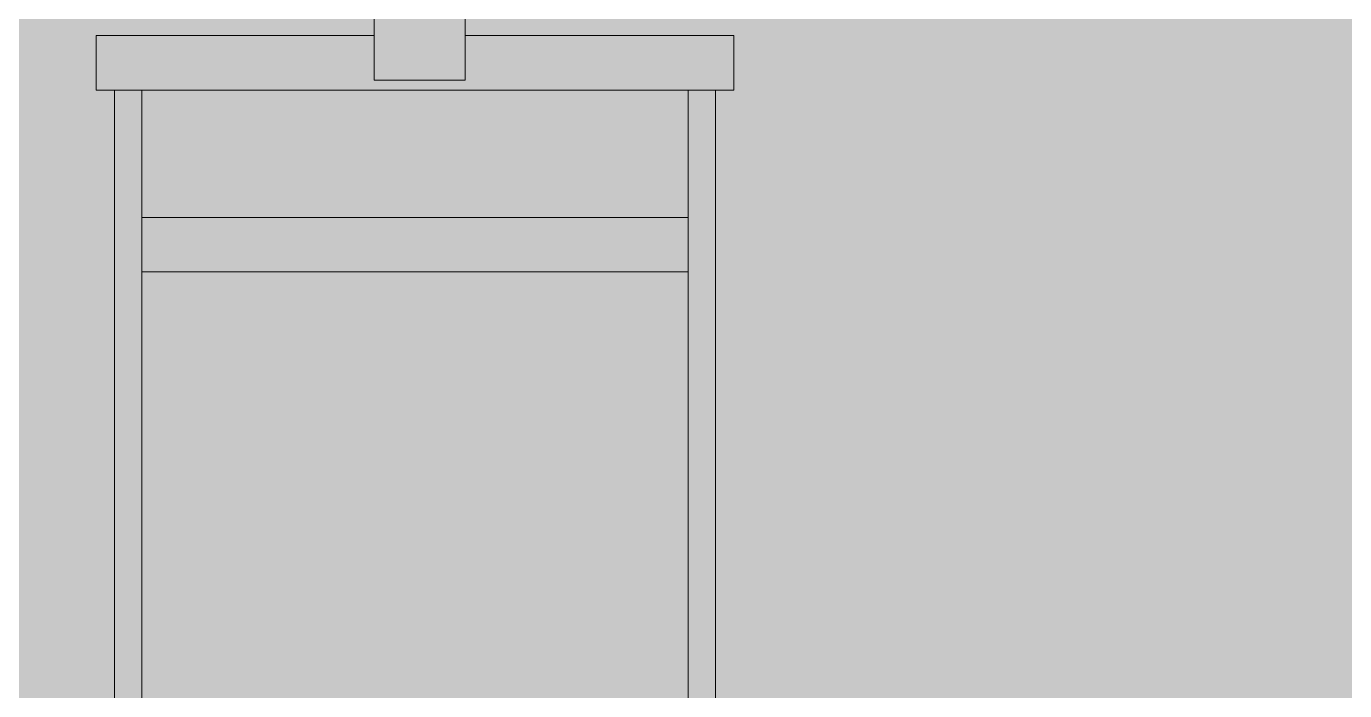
# Model space of a CAD drawing. Header units: centimetres. Extents: x -4381 to 5639, y -3920 to 4826.
# Drawn here: x 20.135 to 21.583, y 29.334 to 30.064 of the extents above; entities that cross this region are included whole.
import ezdxf
from ezdxf.xclip import XClip

# ---------------------------------------------------------------- set-up
doc = ezdxf.new("R2010")
doc.units = ezdxf.units.CM
doc.header["$MEASUREMENT"] = 0
doc.header["$XCLIPFRAME"] = 0
doc.set_wipeout_variables(frame=1)
doc.linetypes.add('Wipeout_Contour', pattern=[100, 0, -100])
for name, color, linetype in [('01- MOBILIER', 7, 'Continuous'), ('Drawing & Figure', 7, 'Continuous'), ('Structural - Bearing', 7, 'Continuous')]:
    doc.layers.add(name, color=color, linetype=linetype)
for name, color, linetype, lineweight in [('01- MOBILIER_Pen_No__101', 252, 'Continuous', 5), ('01- MOBILIER_Pen_No__18', 9, 'Continuous', 5), ('01- MOBILIER_Pen_No__2', 8, 'Continuous', 5), ('01- MOBILIER_Pen_No__7', 7, 'Continuous', 5)]:
    doc.layers.add(name, color=color, linetype=linetype, lineweight=lineweight)
for name, color, linetype, lineweight, true_color in [('01- MOBILIER_Pen_No__102', 7, 'Continuous', 5, 0xcccccc), ('01- MOBILIER_Pen_No__186', 7, 'Continuous', 5, 0xe8e8e8), ('01- MOBILIER_Pen_No__62', 7, 'Continuous', 5, 0xaaaaaa), ('03-Personnages.2D_Pen_No__58', 7, 'Continuous', 5, 0xdf0000), ('Structural - Bearing_Pen_No__178', 7, 'Continuous', 5, 0xbda888)]:
    doc.layers.add(name, color=color, linetype=linetype, lineweight=lineweight, true_color=true_color)

# ---------------------------------------------------------------- blocks, each defined once
blk = doc.blocks.new('Drawing_8_8', base_point=(-322.5754, 32.2036))
at = {"color": 254, "linetype": 'Wipeout_Contour', "lineweight": 0, "ltscale": 7239.201448}
blk.add_wipeout([(24.3121, 31.9036), (19.2121, 31.9036), (19.2121, 28.9036), (20.2619, 28.9036), (20.2619, 28.9073), (20.2619, 28.9179), (20.2619, 28.9286), (20.2321, 28.9286), (20.2321, 28.9311), (20.2321, 28.9382), (20.2321, 28.9492), (20.2321, 28.9632), (20.2321, 28.9786), (20.2321, 28.9941), (20.2321, 29.008), (20.2321, 29.0191), (20.2321, 29.0262), (20.2321, 29.0286), (20.2321, 29.0366), (20.2321, 29.0482), (20.2321, 29.9936), (20.212, 29.9936), (20.212, 30.0536), (20.5171, 30.0536), (20.5171, 30.0736), (20.3921, 30.0736), (20.3828, 30.0743), (20.3745, 30.0765), (20.3678, 30.0798), (20.3636, 30.084), (20.3621, 30.0886), (20.3621, 30.1146), (20.3621, 30.1846), (20.3636, 30.1892), (20.3679, 30.1934), (20.3745, 30.1967), (20.3829, 30.1989), (20.3921, 30.1996), (20.7321, 30.1996), (20.7414, 30.1989), (20.7498, 30.1967), (20.7564, 30.1934), (20.7607, 30.1892), (20.7621, 30.1846), (20.7621, 30.1586), (20.7621, 30.0886), (20.7606, 30.084), (20.7564, 30.0798), (20.7497, 30.0765), (20.7414, 30.0743), (20.7321, 30.0736), (20.6171, 30.0736), (20.6171, 30.0536), (20.9121, 30.0536), (20.9121, 29.9936), (20.8921, 29.9936), (20.8921, 29.057), (20.8921, 29.0264), (20.8921, 28.996), (20.8921, 28.9688), (20.8921, 28.9472), (20.8921, 28.9334), (20.8921, 28.9286), (20.8621, 28.9286), (20.8621, 28.9179), (20.8621, 28.9073), (20.8621, 28.9036), (21.7385, 28.9036), (21.7385, 28.9536), (21.8985, 28.9536), (21.8985, 29.1754), (21.8486, 29.1754), (21.8485, 29.0033), (21.8385, 29.0033), (21.8385, 29.0003), (21.7685, 29.0003), (21.7685, 29.0103), (21.8385, 29.0103), (21.8386, 29.1886), (21.8985, 29.1886), (21.8985, 29.8229), (21.8696, 29.8232), (21.8361, 29.8249), (21.8139, 29.8287), (21.8114, 29.8316), (21.8114, 29.8612), (21.8146, 29.8637), (21.8216, 29.8663), (21.8416, 29.8709), (21.8878, 29.8898), (21.8959, 29.8928), (21.8986, 29.893), (21.8986, 29.9511), (21.7636, 29.9511), (21.7636, 29.9705), (21.7636, 30.0238), (22.0636, 30.0238), (22.0636, 30.0044), (22.0636, 29.9511), (21.9286, 29.9511), (21.9286, 29.893), (21.9311, 29.8928), (21.9393, 29.8898), (21.9854, 29.8709), (22.0054, 29.8663), (22.0124, 29.8637), (22.0156, 29.8612), (22.0156, 29.8316), (22.0131, 29.8287), (21.9909, 29.8249), (21.9574, 29.8232), (21.9286, 29.8229), (21.9286, 29.302), (21.9286, 29.2792), (21.9286, 29.1886), (21.9786, 29.1886), (21.9786, 29.3607), (21.9886, 29.3607), (21.9886, 29.3637), (22.0586, 29.3637), (22.0586, 29.3537), (21.9886, 29.3537), (21.9886, 29.1754), (21.9286, 29.1754), (21.9286, 28.9536), (22.0885, 28.9536), (22.0886, 28.9336), (22.0886, 28.9036), (22.8734, 28.9036), (22.8734, 28.9638), (22.8477, 28.9638), (22.8477, 28.9472), (22.8477, 28.9334), (22.8477, 28.9286), (22.8263, 28.9286), (22.8263, 28.9311), (22.8263, 28.9382), (22.8263, 28.9492), (22.8263, 28.9632), (22.8263, 28.9786), (22.8263, 28.9941), (22.8263, 29.008), (22.8263, 29.0191), (22.8263, 29.0262), (22.8263, 29.0286), (22.8263, 29.0366), (22.8263, 29.0482), (22.8263, 29.9936), (22.8119, 29.9936), (22.8119, 30.0536), (23.0299, 30.0536), (23.0299, 30.0736), (22.9406, 30.0736), (22.9339, 30.0743), (22.928, 30.0765), (22.9232, 30.0798), (22.9202, 30.084), (22.9191, 30.0886), (22.9191, 30.1146), (22.9192, 30.1846), (22.9202, 30.1892), (22.9233, 30.1934), (22.928, 30.1967), (22.934, 30.1989), (22.9406, 30.1996), (23.1835, 30.1996), (23.1901, 30.1989), (23.196, 30.1967), (23.2008, 30.1934), (23.2038, 30.1892), (23.2049, 30.1846), (23.2049, 30.1586), (23.2049, 30.0886), (23.2038, 30.084), (23.2008, 30.0798), (23.196, 30.0765), (23.19, 30.0743), (23.1834, 30.0736), (23.1013, 30.0736), (23.1013, 30.0536), (23.312, 30.0536), (23.312, 29.9936), (23.2977, 29.9936), (23.2978, 29.057), (23.2978, 29.0264), (23.2978, 28.996), (23.2977, 28.9688), (23.2977, 28.9472), (23.2977, 28.9334), (23.2977, 28.9286), (23.2763, 28.9286), (23.2763, 28.9311), (23.2763, 28.9408), (23.2763, 28.9492), (23.2763, 28.9638), (23.2506, 28.9638), (23.2506, 28.9036), (24.3121, 28.9036)], dxfattribs=at).dxf.layer = 'Structural - Bearing'
at = {"layer": 'Structural - Bearing_Pen_No__178', "linetype": 'Continuous', "ltscale": 10}
blk.add_hatch(color=256, dxfattribs=at).paths.add_polyline_path([(24.3121, 31.9036), (19.2121, 31.9036), (19.2121, 28.9036), (20.2619, 28.9036), (20.2619, 28.9073), (20.2619, 28.9179), (20.2619, 28.9286), (20.2321, 28.9286), (20.2321, 28.9311), (20.2321, 28.9382), (20.2321, 28.9492), (20.2321, 28.9632), (20.2321, 28.9786), (20.2321, 28.9941), (20.2321, 29.008), (20.2321, 29.0191), (20.2321, 29.0262), (20.2321, 29.0286), (20.2321, 29.0366), (20.2321, 29.0482), (20.2321, 29.9936), (20.212, 29.9936), (20.212, 30.0536), (20.5171, 30.0536), (20.5171, 30.0736), (20.3921, 30.0736), (20.3828, 30.0743), (20.3745, 30.0765), (20.3678, 30.0798), (20.3636, 30.084), (20.3621, 30.0886), (20.3621, 30.1146), (20.3621, 30.1846), (20.3636, 30.1892), (20.3679, 30.1934), (20.3745, 30.1967), (20.3829, 30.1989), (20.3921, 30.1996), (20.7321, 30.1996), (20.7414, 30.1989), (20.7498, 30.1967), (20.7564, 30.1934), (20.7607, 30.1892), (20.7621, 30.1846), (20.7621, 30.1586), (20.7621, 30.0886), (20.7606, 30.084), (20.7564, 30.0798), (20.7497, 30.0765), (20.7414, 30.0743), (20.7321, 30.0736), (20.6171, 30.0736), (20.6171, 30.0536), (20.9121, 30.0536), (20.9121, 29.9936), (20.8921, 29.9936), (20.8921, 29.057), (20.8921, 29.0264), (20.8921, 28.996), (20.8921, 28.9688), (20.8921, 28.9472), (20.8921, 28.9334), (20.8921, 28.9286), (20.8621, 28.9286), (20.8621, 28.9179), (20.8621, 28.9073), (20.8621, 28.9036), (21.7385, 28.9036), (21.7385, 28.9536), (21.8985, 28.9536), (21.8985, 29.1754), (21.8486, 29.1754), (21.8485, 29.0033), (21.8385, 29.0033), (21.8385, 29.0003), (21.7685, 29.0003), (21.7685, 29.0103), (21.8385, 29.0103), (21.8386, 29.1886), (21.8985, 29.1886), (21.8985, 29.8229), (21.8696, 29.8232), (21.8361, 29.8249), (21.8139, 29.8287), (21.8114, 29.8316), (21.8114, 29.8612), (21.8146, 29.8637), (21.8216, 29.8663), (21.8416, 29.8709), (21.8878, 29.8898), (21.8959, 29.8928), (21.8986, 29.893), (21.8986, 29.9511), (21.7636, 29.9511), (21.7636, 29.9705), (21.7636, 30.0238), (22.0636, 30.0238), (22.0636, 30.0044), (22.0636, 29.9511), (21.9286, 29.9511), (21.9286, 29.893), (21.9311, 29.8928), (21.9393, 29.8898), (21.9854, 29.8709), (22.0054, 29.8663), (22.0124, 29.8637), (22.0156, 29.8612), (22.0156, 29.8316), (22.0131, 29.8287), (21.9909, 29.8249), (21.9574, 29.8232), (21.9286, 29.8229), (21.9286, 29.302), (21.9286, 29.2792), (21.9286, 29.1886), (21.9786, 29.1886), (21.9786, 29.3607), (21.9886, 29.3607), (21.9886, 29.3637), (22.0586, 29.3637), (22.0586, 29.3537), (21.9886, 29.3537), (21.9886, 29.1754), (21.9286, 29.1754), (21.9286, 28.9536), (22.0885, 28.9536), (22.0886, 28.9336), (22.0886, 28.9036), (22.8734, 28.9036), (22.8734, 28.9638), (22.8477, 28.9638), (22.8477, 28.9472), (22.8477, 28.9334), (22.8477, 28.9286), (22.8263, 28.9286), (22.8263, 28.9311), (22.8263, 28.9382), (22.8263, 28.9492), (22.8263, 28.9632), (22.8263, 28.9786), (22.8263, 28.9941), (22.8263, 29.008), (22.8263, 29.0191), (22.8263, 29.0262), (22.8263, 29.0286), (22.8263, 29.0366), (22.8263, 29.0482), (22.8263, 29.9936), (22.8119, 29.9936), (22.8119, 30.0536), (23.0299, 30.0536), (23.0299, 30.0736), (22.9406, 30.0736), (22.9339, 30.0743), (22.928, 30.0765), (22.9232, 30.0798), (22.9202, 30.084), (22.9191, 30.0886), (22.9191, 30.1146), (22.9192, 30.1846), (22.9202, 30.1892), (22.9233, 30.1934), (22.928, 30.1967), (22.934, 30.1989), (22.9406, 30.1996), (23.1835, 30.1996), (23.1901, 30.1989), (23.196, 30.1967), (23.2008, 30.1934), (23.2038, 30.1892), (23.2049, 30.1846), (23.2049, 30.1586), (23.2049, 30.0886), (23.2038, 30.084), (23.2008, 30.0798), (23.196, 30.0765), (23.19, 30.0743), (23.1834, 30.0736), (23.1013, 30.0736), (23.1013, 30.0536), (23.312, 30.0536), (23.312, 29.9936), (23.2977, 29.9936), (23.2978, 29.057), (23.2978, 29.0264), (23.2978, 28.996), (23.2977, 28.9688), (23.2977, 28.9472), (23.2977, 28.9334), (23.2977, 28.9286), (23.2763, 28.9286), (23.2763, 28.9311), (23.2763, 28.9408), (23.2763, 28.9492), (23.2763, 28.9638), (23.2506, 28.9638), (23.2506, 28.9036), (24.3121, 28.9036)])
at = {"color": 254, "linetype": 'Wipeout_Contour', "lineweight": 0, "ltscale": 145.236765}
blk.add_wipeout([(20.2621, 29.9936), (20.2621, 29.8534), (20.8621, 29.8534), (20.8621, 29.9936)], dxfattribs=at).dxf.layer = 'Structural - Bearing'
at = {"color": 254, "linetype": 'Wipeout_Contour', "lineweight": 0, "ltscale": 530.210931}
blk.add_wipeout([(20.8621, 29.7938), (20.2621, 29.7938), (20.2621, 29.0536), (20.3121, 29.0536), (20.3121, 29.0499), (20.3121, 29.0381), (20.8119, 29.0381), (20.8119, 29.0499), (20.8119, 29.0536), (20.8621, 29.0536), (20.8621, 29.0499), (20.8621, 29.0393), (20.8621, 29.0286), (20.8621, 29.0366), (20.8621, 29.0482)], dxfattribs=at).dxf.layer = 'Structural - Bearing'
at = {"layer": '03-Personnages.2D_Pen_No__58', "linetype": 'Continuous', "lineweight": 0, "ltscale": 10, "true_color": 0x6f0000}
blk.add_hatch(color=16, dxfattribs=at).paths.add_polyline_path([(20.7873, 30.3481), (20.7754, 30.3814), (20.7612, 30.4129), (20.7494, 30.4473), (20.7353, 30.479), (20.7066, 30.5042), (20.6884, 30.5089), (20.6558, 30.5173), (20.6225, 30.5254), (20.5929, 30.5441), (20.5917, 30.5627), (20.6097, 30.5686), (20.6231, 30.5969), (20.6358, 30.628), (20.633, 30.6609), (20.6331, 30.6757), (20.642, 30.6924), (20.6473, 30.7271), (20.6296, 30.7555), (20.6004, 30.7728), (20.5732, 30.792), (20.5202, 30.7936), (20.4896, 30.7866), (20.4596, 30.7653), (20.4325, 30.7433), (20.4097, 30.7147), (20.3944, 30.6843), (20.3869, 30.65), (20.3783, 30.6181), (20.3589, 30.5912), (20.3504, 30.5635), (20.373, 30.5376), (20.4016, 30.5568), (20.3966, 30.5242), (20.3976, 30.4903), (20.3987, 30.4805), (20.3718, 30.4615), (20.3517, 30.4349), (20.3384, 30.4034), (20.3305, 30.368), (20.323, 30.3298), (20.3126, 30.2968), (20.3006, 30.2641), (20.285, 30.2267), (20.2751, 30.1939), (20.2643, 30.1591), (20.229, 30.1022), (20.2394, 30.0955), (20.2298, 30.0574), (20.2179, 30.0249), (20.2094, 29.9931), (20.2042, 29.9599), (20.1983, 29.926), (20.1895, 29.8939), (20.1711, 29.866), (20.159, 29.8342), (20.1629, 29.8012), (20.1794, 29.7752), (20.1864, 29.7755), (20.1903, 29.7813), (20.1832, 29.8051), (20.198, 29.7954), (20.2051, 29.7961), (20.2071, 29.8025), (20.2111, 29.8034), (20.2134, 29.8117), (20.2282, 29.8413), (20.2329, 29.8755), (20.2377, 29.9047), (20.2527, 29.9581), (20.2757, 30.0138), (20.2924, 30.0384), (20.3053, 30.0686), (20.3316, 30.0598), (20.3542, 30.0831), (20.3745, 30.1097), (20.4095, 30.1374), (20.4145, 30.1448), (20.4325, 30.1815), (20.4363, 30.1677), (20.4265, 30.1351), (20.4172, 30.1014), (20.4109, 30.0714), (20.4109, 30.0373), (20.4058, 30.0029), (20.4052, 29.9699), (20.406, 29.9346), (20.4045, 29.9009), (20.4047, 29.8427), (20.4105, 29.7924), (20.4165, 29.7437), (20.4266, 29.6886), (20.4422, 29.6906), (20.4473, 29.664), (20.455, 29.6308), (20.4594, 29.5981), (20.4647, 29.564), (20.4671, 29.5269), (20.4681, 29.4938), (20.4688, 29.4572), (20.4681, 29.422), (20.4731, 29.3881), (20.48, 29.3558), (20.4871, 29.3215), (20.4945, 29.286), (20.5067, 29.2526), (20.5161, 29.2201), (20.5279, 29.1877), (20.5368, 29.1535), (20.5407, 29.1162), (20.5113, 29.0921), (20.485, 29.0711), (20.4601, 29.0495), (20.4539, 29.0306), (20.4838, 29.0234), (20.5213, 29.0244), (20.5553, 29.0304), (20.5902, 29.0383), (20.6145, 29.0545), (20.6148, 29.0738), (20.6042, 29.1004), (20.601, 29.1334), (20.6016, 29.1481), (20.5946, 29.1679), (20.5933, 29.2042), (20.5925, 29.2388), (20.5926, 29.2724), (20.593, 29.3075), (20.5933, 29.3418), (20.5902, 29.3745), (20.5866, 29.4086), (20.5834, 29.4332), (20.6133, 29.3947), (20.6312, 29.3734), (20.6554, 29.3456), (20.6644, 29.3315), (20.6702, 29.299), (20.6747, 29.2657), (20.6729, 29.244), (20.6729, 29.203), (20.67, 29.1701), (20.6682, 29.1532), (20.6643, 29.0938), (20.6755, 29.0819), (20.7003, 29.0778), (20.7161, 29.0804), (20.7406, 29.1025), (20.7519, 29.1343), (20.7531, 29.1692), (20.7584, 29.2039), (20.7622, 29.2383), (20.7705, 29.2674), (20.7676, 29.28), (20.7547, 29.3011), (20.7295, 29.3266), (20.7253, 29.341), (20.7192, 29.3735), (20.7127, 29.407), (20.6996, 29.4385), (20.6833, 29.4674), (20.6638, 29.4949), (20.6499, 29.5088), (20.6468, 29.5162), (20.6506, 29.5506), (20.6579, 29.5827), (20.6674, 29.6166), (20.6769, 29.6531), (20.688, 29.69), (20.6992, 29.6879), (20.7122, 29.724), (20.7282, 29.774), (20.7376, 29.8068), (20.747, 29.8407), (20.7553, 29.874), (20.7622, 29.9093), (20.7662, 29.9426), (20.766, 29.9776), (20.7622, 30.0117), (20.7532, 30.0457), (20.7477, 30.082), (20.7366, 30.114), (20.7341, 30.1262), (20.7522, 30.1336), (20.7632, 30.1062), (20.7811, 30.077), (20.7931, 30.0807), (20.7988, 30.0626), (20.8114, 30.0303), (20.8205, 29.997), (20.8246, 29.9635), (20.8253, 29.9293), (20.8214, 29.8961), (20.8241, 29.8634), (20.8259, 29.8477), (20.8305, 29.8359), (20.8351, 29.824), (20.839, 29.8201), (20.8441, 29.8198), (20.8476, 29.8226), (20.8471, 29.83), (20.8441, 29.8411), (20.8411, 29.8531), (20.8444, 29.8618), (20.8536, 29.8719), (20.8604, 29.8727), (20.867, 29.8626), (20.8724, 29.8493), (20.8664, 29.8417), (20.861, 29.834), (20.8602, 29.8272), (20.861, 29.8229), (20.8646, 29.8223), (20.8698, 29.8232), (20.8624, 29.8125), (20.8599, 29.8078), (20.8599, 29.8035), (20.8646, 29.8013), (20.8738, 29.8065), (20.8815, 29.8166), (20.894, 29.8384), (20.8958, 29.8715), (20.8895, 29.9052), (20.8784, 29.9375), (20.8695, 29.9703), (20.8623, 30.0037), (20.8513, 30.0349), (20.8381, 30.0655), (20.8328, 30.0979), (20.8428, 30.1281), (20.8332, 30.1615), (20.8239, 30.1934), (20.8115, 30.2149), (20.8102, 30.2482), (20.804, 30.2806), (20.7976, 30.3154)])
at = {"layer": 'Structural - Bearing_Pen_No__178', "linetype": 'Continuous', "ltscale": 10}
for points in [[(20.2621, 29.9936), (20.2621, 29.8534), (20.8621, 29.8534), (20.8621, 29.9936)], [(20.8621, 29.7938), (20.2621, 29.7938), (20.2621, 29.0536), (20.3121, 29.0536), (20.3121, 29.0499), (20.3121, 29.0381), (20.8119, 29.0381), (20.8119, 29.0499), (20.8119, 29.0536), (20.8621, 29.0536), (20.8621, 29.0499), (20.8621, 29.0393), (20.8621, 29.0286), (20.8621, 29.0366), (20.8621, 29.0482)]]:
    blk.add_hatch(color=256, dxfattribs=at).paths.add_polyline_path(points)
at = {"color": 254, "linetype": 'Wipeout_Contour', "lineweight": 0, "ltscale": 144.787406}
blk.add_wipeout([(20.2121, 29.9936), (20.2136, 29.9936), (20.2136, 30.0536), (20.2121, 30.0536)], dxfattribs=at).dxf.layer = '01- MOBILIER'
at = {"color": 254, "linetype": 'Wipeout_Contour', "lineweight": 0, "ltscale": 146.30966}
blk.add_wipeout([(20.8821, 29.9936), (20.8914, 29.9936), (20.8914, 30.0536), (20.8821, 30.0536)], dxfattribs=at).dxf.layer = '01- MOBILIER'
at = {"color": 254, "linetype": 'Wipeout_Contour', "lineweight": 0, "ltscale": 145.521808}
blk.add_wipeout([(20.6171, 30.0045), (20.6171, 30.0056), (20.5171, 30.0056), (20.5171, 30.0045)], dxfattribs=at).dxf.layer = '01- MOBILIER'
at = {"color": 254, "linetype": 'Wipeout_Contour', "lineweight": 0, "ltscale": 144.889041}
blk.add_wipeout([(20.2621, 29.8236), (20.2621, 29.8114), (20.8621, 29.8114), (20.8621, 29.8236)], dxfattribs=at).dxf.layer = '01- MOBILIER'
at = {"color": 254, "linetype": 'Wipeout_Contour', "lineweight": 0, "ltscale": 144.813181}
blk.add_wipeout([(20.2621, 29.7951), (20.2621, 29.7938), (20.8621, 29.7938), (20.8621, 29.7951)], dxfattribs=at).dxf.layer = '01- MOBILIER'
at = {"layer": '01- MOBILIER_Pen_No__102', "linetype": 'Continuous', "ltscale": 10}
blk.add_hatch(color=256, dxfattribs=at).paths.add_polyline_path([(20.8821, 29.9936), (20.8914, 29.9936), (20.8914, 30.0536), (20.8821, 30.0536)])
at = {"layer": '01- MOBILIER_Pen_No__62', "linetype": 'Continuous', "ltscale": 10}
for points in [[(20.2121, 29.9936), (20.2136, 29.9936), (20.2136, 30.0536), (20.2121, 30.0536)], [(20.6171, 30.0045), (20.6171, 30.0056), (20.5171, 30.0056), (20.5171, 30.0045)], [(20.2621, 29.8236), (20.2621, 29.8114), (20.8621, 29.8114), (20.8621, 29.8236)], [(20.2621, 29.7951), (20.2621, 29.7938), (20.8621, 29.7938), (20.8621, 29.7951)]]:
    blk.add_hatch(color=256, dxfattribs=at).paths.add_polyline_path(points)
at = {"color": 254, "linetype": 'Wipeout_Contour', "lineweight": 0, "ltscale": 144.793772}
blk.add_wipeout([(20.2136, 29.9936), (20.2178, 29.9936), (20.2178, 30.0536), (20.2136, 30.0536)], dxfattribs=at).dxf.layer = '01- MOBILIER'
at = {"color": 254, "linetype": 'Wipeout_Contour', "lineweight": 0, "ltscale": 146.329812}
blk.add_wipeout([(20.8914, 29.9936), (20.8997, 29.9936), (20.8997, 30.0536), (20.8914, 30.0536)], dxfattribs=at).dxf.layer = '01- MOBILIER'
at = {"color": 254, "linetype": 'Wipeout_Contour', "lineweight": 0, "ltscale": 145.529502}
blk.add_wipeout([(20.6171, 30.0056), (20.6171, 30.0091), (20.5171, 30.0091), (20.5171, 30.0056)], dxfattribs=at).dxf.layer = '01- MOBILIER'
at = {"color": 254, "linetype": 'Wipeout_Contour', "lineweight": 0, "ltscale": 144.929223}
blk.add_wipeout([(20.2621, 29.8358), (20.2621, 29.8236), (20.8621, 29.8236), (20.8621, 29.8358)], dxfattribs=at).dxf.layer = '01- MOBILIER'
at = {"color": 254, "linetype": 'Wipeout_Contour', "lineweight": 0, "ltscale": 144.825532}
blk.add_wipeout([(20.2621, 29.8013), (20.2621, 29.7951), (20.8621, 29.7951), (20.8621, 29.8013)], dxfattribs=at).dxf.layer = '01- MOBILIER'
at = {"layer": '01- MOBILIER_Pen_No__101', "linetype": 'Continuous', "ltscale": 10}
for points in [[(20.2136, 29.9936), (20.2178, 29.9936), (20.2178, 30.0536), (20.2136, 30.0536)], [(20.2621, 29.8013), (20.2621, 29.7951), (20.8621, 29.7951), (20.8621, 29.8013)]]:
    blk.add_hatch(color=256, dxfattribs=at).paths.add_polyline_path(points)
at = {"layer": '01- MOBILIER_Pen_No__102', "linetype": 'Continuous', "ltscale": 10}
for points in [[(20.8914, 29.9936), (20.8997, 29.9936), (20.8997, 30.0536), (20.8914, 30.0536)], [(20.2621, 29.8358), (20.2621, 29.8236), (20.8621, 29.8236), (20.8621, 29.8358)]]:
    blk.add_hatch(color=256, dxfattribs=at).paths.add_polyline_path(points)
at = {"layer": '01- MOBILIER_Pen_No__62', "linetype": 'Continuous', "ltscale": 10}
blk.add_hatch(color=256, dxfattribs=at).paths.add_polyline_path([(20.6171, 30.0056), (20.6171, 30.0091), (20.5171, 30.0091), (20.5171, 30.0056)])
at = {"color": 254, "linetype": 'Wipeout_Contour', "lineweight": 0, "ltscale": 144.805919}
blk.add_wipeout([(20.2178, 29.9936), (20.2245, 29.9936), (20.2245, 30.0536), (20.2178, 30.0536)], dxfattribs=at).dxf.layer = '01- MOBILIER'
at = {"color": 254, "linetype": 'Wipeout_Contour', "lineweight": 0, "ltscale": 146.34697}
blk.add_wipeout([(20.8997, 29.9936), (20.9064, 29.9936), (20.9064, 30.0536), (20.8997, 30.0536)], dxfattribs=at).dxf.layer = '01- MOBILIER'
at = {"color": 254, "linetype": 'Wipeout_Contour', "lineweight": 0, "ltscale": 145.544207}
blk.add_wipeout([(20.6171, 30.0091), (20.6171, 30.0146), (20.5171, 30.0146), (20.5171, 30.0091)], dxfattribs=at).dxf.layer = '01- MOBILIER'
at = {"color": 254, "linetype": 'Wipeout_Contour', "lineweight": 0, "ltscale": 144.965963}
blk.add_wipeout([(20.2621, 29.8459), (20.2621, 29.8358), (20.8621, 29.8358), (20.8621, 29.8459)], dxfattribs=at).dxf.layer = '01- MOBILIER'
at = {"color": 254, "linetype": 'Wipeout_Contour', "lineweight": 0, "ltscale": 144.852365}
blk.add_wipeout([(20.2621, 29.8114), (20.2621, 29.8013), (20.8621, 29.8013), (20.8621, 29.8114)], dxfattribs=at).dxf.layer = '01- MOBILIER'
at = {"layer": '01- MOBILIER_Pen_No__101', "linetype": 'Continuous', "ltscale": 10}
for points in [[(20.2178, 29.9936), (20.2245, 29.9936), (20.2245, 30.0536), (20.2178, 30.0536)], [(20.6171, 30.0091), (20.6171, 30.0146), (20.5171, 30.0146), (20.5171, 30.0091)]]:
    blk.add_hatch(color=256, dxfattribs=at).paths.add_polyline_path(points)
at = {"layer": '01- MOBILIER_Pen_No__186', "linetype": 'Continuous', "ltscale": 10}
for points in [[(20.8997, 29.9936), (20.9064, 29.9936), (20.9064, 30.0536), (20.8997, 30.0536)], [(20.2621, 29.8459), (20.2621, 29.8358), (20.8621, 29.8358), (20.8621, 29.8459)]]:
    blk.add_hatch(color=256, dxfattribs=at).paths.add_polyline_path(points)
at = {"layer": '01- MOBILIER_Pen_No__2', "linetype": 'Continuous', "ltscale": 10}
blk.add_hatch(color=256, dxfattribs=at).paths.add_polyline_path([(20.2621, 29.8114), (20.2621, 29.8013), (20.8621, 29.8013), (20.8621, 29.8114)])
at = {"layer": '01- MOBILIER_Pen_No__7', "linetype": 'Continuous', "ltscale": 10}
for p, q in [((20.212, 29.9936), (20.212, 30.0536)), ((20.2121, 30.0536), (20.2136, 30.0536)), ((20.2121, 29.9936), (20.2136, 29.9936))]:
    blk.add_line(p, q, dxfattribs=at)
at = {"color": 254, "linetype": 'Wipeout_Contour', "lineweight": 0, "ltscale": 144.822658}
blk.add_wipeout([(20.2245, 29.9936), (20.2328, 29.9936), (20.2328, 30.0536), (20.2245, 30.0536)], dxfattribs=at).dxf.layer = '01- MOBILIER'
at = {"color": 254, "linetype": 'Wipeout_Contour', "lineweight": 0, "ltscale": 146.359451}
blk.add_wipeout([(20.9064, 29.9936), (20.9106, 29.9936), (20.9106, 30.0536), (20.9064, 30.0536)], dxfattribs=at).dxf.layer = '01- MOBILIER'
at = {"color": 254, "linetype": 'Wipeout_Contour', "lineweight": 0, "ltscale": 145.564428}
blk.add_wipeout([(20.6171, 30.0146), (20.6171, 30.0214), (20.5171, 30.0214), (20.5171, 30.0146)], dxfattribs=at).dxf.layer = '01- MOBILIER'
at = {"color": 254, "linetype": 'Wipeout_Contour', "lineweight": 0, "ltscale": 144.992905}
blk.add_wipeout([(20.2621, 29.8521), (20.2621, 29.8459), (20.8621, 29.8459), (20.8621, 29.8521)], dxfattribs=at).dxf.layer = '01- MOBILIER'
at = {"layer": '01- MOBILIER_Pen_No__102', "linetype": 'Continuous', "ltscale": 10}
blk.add_hatch(color=256, dxfattribs=at).paths.add_polyline_path([(20.9064, 29.9936), (20.9106, 29.9936), (20.9106, 30.0536), (20.9064, 30.0536)])
at = {"layer": '01- MOBILIER_Pen_No__186', "linetype": 'Continuous', "ltscale": 10}
blk.add_hatch(color=256, dxfattribs=at).paths.add_polyline_path([(20.2621, 29.8521), (20.2621, 29.8459), (20.8621, 29.8459), (20.8621, 29.8521)])
at = {"layer": '01- MOBILIER_Pen_No__62', "linetype": 'Continuous', "ltscale": 10}
for points in [[(20.2245, 29.9936), (20.2328, 29.9936), (20.2328, 30.0536), (20.2245, 30.0536)], [(20.6171, 30.0146), (20.6171, 30.0214), (20.5171, 30.0214), (20.5171, 30.0146)]]:
    blk.add_hatch(color=256, dxfattribs=at).paths.add_polyline_path(points)
at = {"layer": '01- MOBILIER_Pen_No__7', "linetype": 'Continuous', "ltscale": 10}
for p, q in [((20.2136, 30.0536), (20.2178, 30.0536)), ((20.2178, 30.0536), (20.2245, 30.0536)), ((20.8914, 30.0536), (20.8997, 30.0536)), ((20.2136, 29.9936), (20.2178, 29.9936)), ((20.2178, 29.9936), (20.2245, 29.9936))]:
    blk.add_line(p, q, dxfattribs=at)
at = {"color": 254, "linetype": 'Wipeout_Contour', "lineweight": 0, "ltscale": 145.698703}
blk.add_wipeout([(20.6171, 30.0214), (20.6171, 30.0965), (20.5171, 30.0965), (20.5171, 30.0214)], dxfattribs=at).dxf.layer = '01- MOBILIER'
at = {"color": 254, "linetype": 'Wipeout_Contour', "lineweight": 0, "ltscale": 144.842355}
blk.add_wipeout([(20.2328, 29.9936), (20.2421, 29.9936), (20.2421, 30.0536), (20.2328, 30.0536)], dxfattribs=at).dxf.layer = '01- MOBILIER'
at = {"color": 254, "linetype": 'Wipeout_Contour', "lineweight": 0, "ltscale": 146.366032}
blk.add_wipeout([(20.9106, 29.9936), (20.9121, 29.9936), (20.9121, 30.0536), (20.9106, 30.0536)], dxfattribs=at).dxf.layer = '01- MOBILIER'
at = {"color": 254, "linetype": 'Wipeout_Contour', "lineweight": 0, "ltscale": 145.005387}
blk.add_wipeout([(20.2621, 29.8534), (20.2621, 29.8521), (20.8621, 29.8521), (20.8621, 29.8534)], dxfattribs=at).dxf.layer = '01- MOBILIER'
at = {"layer": '01- MOBILIER_Pen_No__102', "linetype": 'Continuous', "ltscale": 10}
blk.add_hatch(color=256, dxfattribs=at).paths.add_polyline_path([(20.9106, 29.9936), (20.9121, 29.9936), (20.9121, 30.0536), (20.9106, 30.0536)])
at = {"layer": '01- MOBILIER_Pen_No__18', "linetype": 'Continuous', "ltscale": 10}
blk.add_hatch(color=256, dxfattribs=at).paths.add_polyline_path([(20.2328, 29.9936), (20.2421, 29.9936), (20.2421, 30.0536), (20.2328, 30.0536)])
at = {"layer": '01- MOBILIER_Pen_No__186', "linetype": 'Continuous', "ltscale": 10}
blk.add_hatch(color=256, dxfattribs=at).paths.add_polyline_path([(20.2621, 29.8534), (20.2621, 29.8521), (20.8621, 29.8521), (20.8621, 29.8534)])
at = {"layer": '01- MOBILIER_Pen_No__62', "linetype": 'Continuous', "ltscale": 10}
blk.add_hatch(color=256, dxfattribs=at).paths.add_polyline_path([(20.6171, 30.0214), (20.6171, 30.0965), (20.5171, 30.0965), (20.5171, 30.0214)])
at = {"layer": '01- MOBILIER_Pen_No__7', "linetype": 'Continuous', "ltscale": 10}
for p, q in [((20.2245, 30.0536), (20.2328, 30.0536)), ((20.8997, 30.0536), (20.9064, 30.0536)), ((20.9064, 30.0536), (20.9106, 30.0536)), ((20.9106, 30.0536), (20.9121, 30.0536)), ((20.9121, 29.9936), (20.9121, 30.0536)), ((20.8997, 29.9936), (20.9064, 29.9936)), ((20.9064, 29.9936), (20.9106, 29.9936)), ((20.9106, 29.9936), (20.9121, 29.9936))]:
    blk.add_line(p, q, dxfattribs=at)
at = {"color": 254, "linetype": 'Wipeout_Contour', "lineweight": 0, "ltscale": 582.756907}
blk.add_wipeout([(20.5171, 30.0536), (20.2421, 30.0536), (20.2421, 29.9936), (20.8821, 29.9936), (20.8821, 30.0536), (20.6171, 30.0536), (20.6171, 30.0214), (20.6171, 30.0091), (20.6171, 30.0056), (20.6171, 30.0045), (20.5171, 30.0045), (20.5171, 30.0057), (20.5171, 30.0092), (20.5171, 30.0473), (20.5171, 30.0507), (20.5171, 30.052)], dxfattribs=at).dxf.layer = '01- MOBILIER'
at = {"layer": '01- MOBILIER_Pen_No__102', "linetype": 'Continuous', "ltscale": 10}
blk.add_hatch(color=256, dxfattribs=at).paths.add_polyline_path([(20.5171, 30.0536), (20.2421, 30.0536), (20.2421, 29.9936), (20.8821, 29.9936), (20.8821, 30.0536), (20.6171, 30.0536), (20.6171, 30.0214), (20.6171, 30.0091), (20.6171, 30.0056), (20.6171, 30.0045), (20.5171, 30.0045), (20.5171, 30.0057), (20.5171, 30.0092), (20.5171, 30.0473), (20.5171, 30.0507), (20.5171, 30.052)])
at = {"layer": '01- MOBILIER_Pen_No__7', "linetype": 'Continuous', "ltscale": 10}
for p, q in [((20.5171, 30.0214), (20.5171, 30.0965)), ((20.6171, 30.0214), (20.6171, 30.0965)), ((20.2328, 30.0536), (20.2421, 30.0536)), ((20.2421, 30.0536), (20.5171, 30.0536)), ((20.5171, 30.051), (20.5171, 30.052)), ((20.5171, 30.052), (20.5171, 30.0507)), ((20.5171, 30.0507), (20.5171, 30.0473)), ((20.6171, 30.0536), (20.8821, 30.0536)), ((20.8821, 30.0536), (20.8914, 30.0536)), ((20.5171, 30.0146), (20.5171, 30.0214)), ((20.6171, 30.0146), (20.6171, 30.0214)), ((20.5171, 30.0091), (20.5171, 30.0146)), ((20.5171, 30.0056), (20.5171, 30.0091)), ((20.5171, 30.0045), (20.5171, 30.0056)), ((20.6171, 30.0091), (20.6171, 30.0146)), ((20.6171, 30.0056), (20.6171, 30.0091)), ((20.6171, 30.0045), (20.6171, 30.0056)), ((20.6171, 30.0045), (20.5171, 30.0045))]:
    blk.add_line(p, q, dxfattribs=at)
at = {"color": 254, "linetype": 'Wipeout_Contour', "lineweight": 0, "ltscale": 143.208032}
blk.add_wipeout([(20.2621, 29.9936), (20.2321, 29.9936), (20.2321, 29.057), (20.2621, 29.057)], dxfattribs=at).dxf.layer = '01- MOBILIER'
at = {"color": 254, "linetype": 'Wipeout_Contour', "lineweight": 0, "ltscale": 144.64813}
blk.add_wipeout([(20.8921, 29.9936), (20.8621, 29.9936), (20.8621, 29.057), (20.8921, 29.057)], dxfattribs=at).dxf.layer = '01- MOBILIER'
at = {"layer": '01- MOBILIER_Pen_No__102', "linetype": 'Continuous', "ltscale": 10}
for points in [[(20.2621, 29.9936), (20.2321, 29.9936), (20.2321, 29.057), (20.2621, 29.057)], [(20.8921, 29.9936), (20.8621, 29.9936), (20.8621, 29.057), (20.8921, 29.057)]]:
    blk.add_hatch(color=256, dxfattribs=at).paths.add_polyline_path(points)
at = {"layer": '01- MOBILIER_Pen_No__7', "linetype": 'Continuous', "ltscale": 10}
for p, q in [((20.2245, 29.9936), (20.2328, 29.9936)), ((20.2321, 29.9936), (20.2321, 29.0543)), ((20.2321, 29.057), (20.2321, 29.9936)), ((20.2328, 29.9936), (20.2421, 29.9936)), ((20.2421, 29.9936), (20.8821, 29.9936)), ((20.2621, 29.057), (20.2621, 29.9936)), ((20.8621, 29.9936), (20.8621, 29.8534)), ((20.8621, 29.057), (20.8621, 29.9936)), ((20.8821, 29.9936), (20.8914, 29.9936)), ((20.8914, 29.9936), (20.8997, 29.9936)), ((20.8921, 29.057), (20.8921, 29.9936)), ((20.8621, 29.8534), (20.2621, 29.8534)), ((20.8621, 29.8521), (20.8621, 29.8534)), ((20.8621, 29.8459), (20.8621, 29.8521)), ((20.8621, 29.8358), (20.8621, 29.8459)), ((20.8621, 29.8236), (20.8621, 29.8358)), ((20.8621, 29.8114), (20.8621, 29.8236)), ((20.8621, 29.8013), (20.8621, 29.8114)), ((20.8621, 29.7938), (20.2621, 29.7938)), ((20.8621, 29.7951), (20.8621, 29.8013)), ((20.8621, 29.7938), (20.8621, 29.7951)), ((20.8621, 29.7938), (20.8621, 29.0543))]:
    blk.add_line(p, q, dxfattribs=at)

msp = doc.modelspace()

# ---------------------------------------------------------------- block references
at = {"layer": 'Drawing & Figure', "color": 151, "linetype": 'Continuous', "lineweight": 5, "ltscale": 10, "true_color": 0x80c2ff}
ref = msp.add_blockref('Drawing_8_8', (-322.57542, 32.20361), dxfattribs=at)
XClip(ref).set_block_clipping_path([(1, 23.6253966175), (50.7463984619, 45.1170657245)])

doc.saveas('drawing.dxf')
